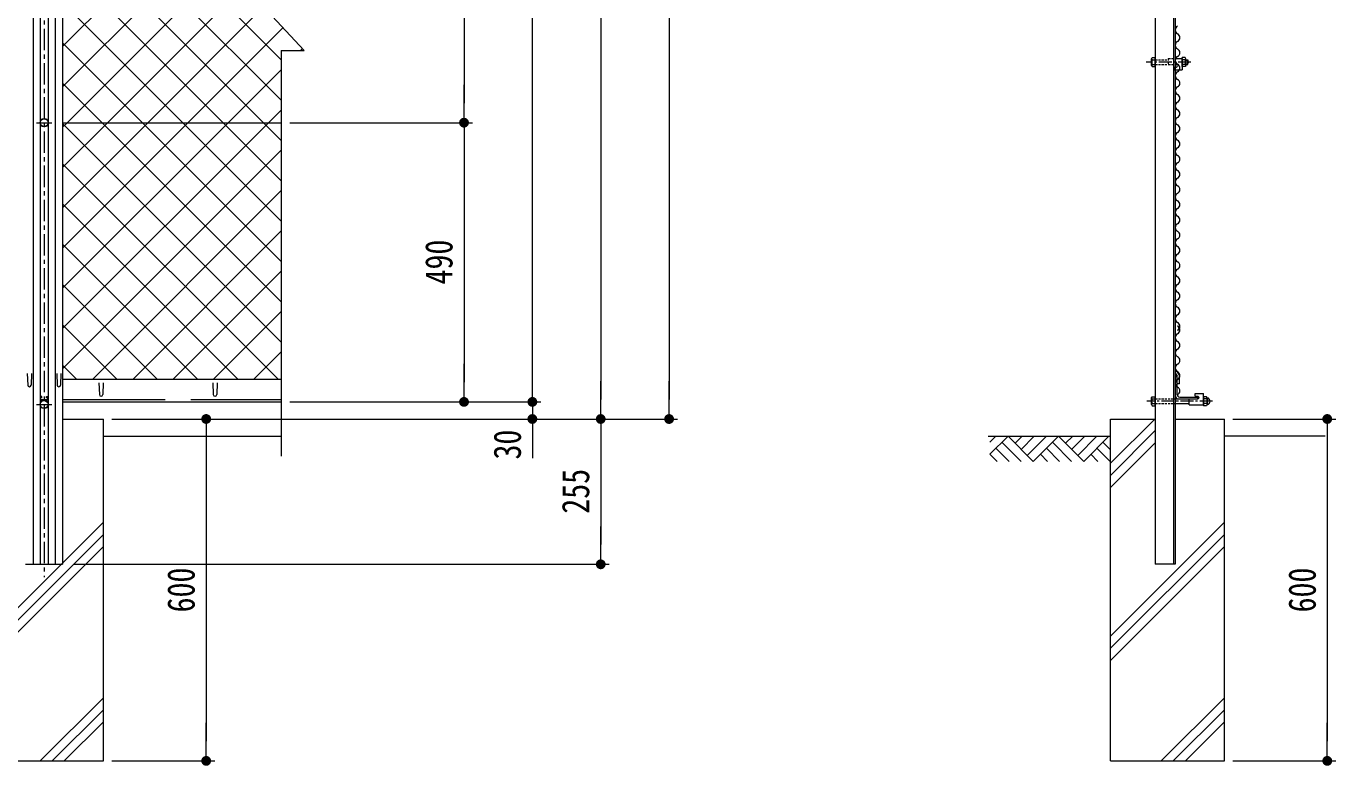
# Model space of a CAD drawing. Units: millimetres, scale not verified. Extents: x -4455 to 4455, y -3150 to 3150.
# Drawn here: x -1525 to 774, y -767 to 531 of the extents above; entities that cross this region are included whole.
import ezdxf
from ezdxf.enums import TextEntityAlignment as Align

# ---------------------------------------------------------------- set-up
doc = ezdxf.new("R2010")
doc.units = ezdxf.units.MM
doc.header["$LTSCALE"] = 30
for name, pattern in [('DASHED', [7.5, 6, -1.5]), ('USER1', [2, 1.25, -0.25, 0.25, -0.25]), ('USER2', [1.125, 0.75, -0.125, 0.125, -0.125]), ('USER4', [0.1875, 0.125, -0.0625]), ('USER5', [4, 2.5, -0.5, 0.5, -0.5])]:
    doc.linetypes.add(name, pattern=pattern)
for name, color, linetype, lineweight in [('0-1_D-STR2', 2, 'Continuous', 13), ('0-2_D-STR-DIM', 4, 'Continuous', 13), ('0-3_D-BMK', 2, 'USER2', 13), ('0-4_D-STR1', 1, 'Continuous', 18), ('0-5_D-STR3', 3, 'Continuous', 13), ('0-6_GL', 7, 'Continuous', 9), ('0-7_8部品', 3, 'Continuous', 18), ('0-9_D-STR4', 4, 'Continuous', 18), ('0-A_0', 1, 'Continuous', 18), ('0-B_4基礎', 4, 'Continuous', 18), ('0-C_1部材', 3, 'Continuous', 18), ('0-E_SUNPOU', 1, 'Continuous', 18), ('0-F_7詳細', 3, 'Continuous', 18), ('1-1_AMI', 3, 'Continuous', 18)]:
    doc.layers.add(name, color=color, linetype=linetype, lineweight=lineweight)
doc.styles.add('ＭＳ ゴシック', font='')
doc.styles.get('ＭＳ ゴシック').set_extended_font_data('MS Gothic')

# ---------------------------------------------------------------- blocks, each defined once
blk = doc.blocks.new('M1')
at = {"layer": '0-E_SUNPOU'}
blk.add_line((-7.5, 0), (-57.86, 0), dxfattribs=at)
for points in [[(0, 0), (-7.5, 0), (-7.44, 0.94)], [(0, 0), (-7.44, -0.94), (-7.5, 0)], [(0, 0), (-7.44, 0.94), (-7.26, 1.87)], [(0, 0), (-7.26, -1.87), (-7.44, -0.94)], [(0, 0), (-7.26, 1.87), (-6.97, 2.76)], [(0, 0), (-6.97, -2.76), (-7.26, -1.87)], [(0, 0), (-6.97, 2.76), (-6.57, 3.61)], [(0, 0), (-6.57, -3.61), (-6.97, -2.76)], [(0, 0), (-6.57, 3.61), (-6.07, 4.41)], [(0, 0), (-6.07, -4.41), (-6.57, -3.61)], [(0, 0), (-6.07, 4.41), (-5.47, 5.13)], [(0, 0), (-5.47, -5.13), (-6.07, -4.41)], [(0, 0), (-5.47, 5.13), (-4.78, 5.78)], [(0, 0), (-4.78, -5.78), (-5.47, -5.13)], [(0, 0), (-4.78, 5.78), (-4.02, 6.33)], [(0, 0), (-4.02, -6.33), (-4.78, -5.78)], [(0, 0), (-4.02, 6.33), (-3.19, 6.79)], [(0, 0), (-3.19, -6.79), (-4.02, -6.33)], [(0, 0), (-3.19, 6.79), (-2.32, 7.13)], [(0, 0), (-2.32, -7.13), (-3.19, -6.79)], [(0, 0), (-2.32, 7.13), (-1.41, 7.37)], [(0, 0), (-1.41, -7.37), (-2.32, -7.13)], [(0, 0), (-1.41, 7.37), (-0.47, 7.49)], [(0, 0), (-0.47, -7.49), (-1.41, -7.37)], [(0, 0), (-0.47, 7.49), (0.47, 7.49)], [(0, 0), (0.47, -7.49), (-0.47, -7.49)], [(0, 0), (0.47, 7.49), (1.41, 7.37)], [(0, 0), (1.41, 7.37), (2.32, 7.13)], [(0, 0), (2.32, 7.13), (3.19, 6.79)], [(0, 0), (3.19, 6.79), (4.02, 6.33)], [(0, 0), (4.02, 6.33), (4.78, 5.78)], [(0, 0), (4.78, 5.78), (5.47, 5.13)], [(0, 0), (5.47, 5.13), (6.07, 4.41)], [(0, 0), (6.07, 4.41), (6.57, 3.61)], [(0, 0), (6.57, 3.61), (6.97, 2.76)], [(0, 0), (6.97, 2.76), (7.26, 1.87)], [(0, 0), (7.26, 1.87), (7.44, 0.94)], [(0, 0), (7.44, 0.94), (7.5, 0)], [(0, 0), (1.41, -7.37), (0.47, -7.49)], [(0, 0), (2.32, -7.13), (1.41, -7.37)], [(0, 0), (3.19, -6.79), (2.32, -7.13)], [(0, 0), (4.02, -6.33), (3.19, -6.79)], [(0, 0), (4.78, -5.78), (4.02, -6.33)], [(0, 0), (5.47, -5.13), (4.78, -5.78)], [(0, 0), (6.07, -4.41), (5.47, -5.13)], [(0, 0), (6.57, -3.61), (6.07, -4.41)], [(0, 0), (6.97, -2.76), (6.57, -3.61)], [(0, 0), (7.26, -1.87), (6.97, -2.76)], [(0, 0), (7.44, -0.94), (7.26, -1.87)], [(0, 0), (7.5, 0), (7.44, -0.94)]]:
    blk.add_solid(points, dxfattribs=at)
blk = doc.blocks.new('GL-マーク')
at = {"layer": '0-A_0'}
for p, q in [((-418.12, -21.21), (-396.91, 0)), ((-418.12, -63.64), (-354.48, 0)), ((-354.48, 0), (-265.86, -88.62)), ((-304.52, 0), (-329.5, -24.98)), ((-262.09, 0), (-308.29, -46.2)), ((-219.67, 0), (-287.08, -67.41)), ((-177.24, 0), (-265.86, -88.62)), ((-177.24, 0), (-88.62, -88.62)), ((-127.28, 0), (-152.26, -24.98)), ((-84.85, 0), (-131.05, -46.19)), ((-42.43, 0), (-109.83, -67.41)), ((0, 0), (-88.62, -88.62)), ((-396.91, -42.43), (-350.71, -88.62)), ((-375.7, -21.21), (-308.29, -88.62)), ((-219.67, -42.43), (-173.47, -88.62)), ((-198.45, -21.21), (-131.05, -88.62)), ((3.77, -88.62), (-42.43, -42.43)), ((4.99, -47.42), (-21.21, -21.21)), ((-418.12, -63.64), (-393.14, -88.62)), ((-240.88, -63.64), (-215.9, -88.62)), ((-38.66, -88.62), (-63.64, -63.64))]:
    blk.add_line(p, q, dxfattribs=at)

msp = doc.modelspace()

# ---------------------------------------------------------------- linework, layer by layer
at = {"layer": '0-1_D-STR2'}
for p, q in [((-1460.52, 495.62), (-1104.12, 852.01)), ((-1460.52, 424.9), (-1076.85, 808.57)), ((-1076.85, 401.39), (-1460.51, 785.05)), ((-1452.7, 362.01), (-1076.85, 737.86)), ((-1108.19, 362.01), (-1460.51, 714.34)), ((-1381.99, 362.01), (-1076.85, 667.15)), ((-1178.9, 362.01), (-1460.51, 643.63)), ((-1249.61, 362.01), (-1460.52, 572.92)), ((-1320.32, 362.01), (-1460.52, 502.21)), ((-1043.26, 488.61), (-1039.94, 491.93)), ((-1391.03, 362.01), (-1460.52, 431.5)), ((-1460.52, 354.19), (-1452.7, 362.01)), ((-1460.52, 283.48), (-1381.99, 362.01)), ((-1076.85, -22.88), (-1460.52, 360.79)), ((-1076.85, 47.83), (-1391.03, 362.01)), ((-1076.85, 118.54), (-1320.32, 362.01)), ((-1076.85, 189.26), (-1249.61, 362.01)), ((-1076.85, 259.97), (-1178.9, 362.01)), ((-1076.85, 330.68), (-1108.19, 362.01)), ((-1460.52, -70.07), (-1076.85, 313.59)), ((-1082.45, -87.99), (-1460.52, 290.08)), ((-1407.73, -87.99), (-1076.85, 242.88)), ((-1153.16, -87.99), (-1460.52, 219.37)), ((-1337.02, -87.99), (-1076.85, 172.17)), ((-1223.87, -87.99), (-1460.52, 148.65)), ((-1266.31, -87.99), (-1076.85, 101.46)), ((-1294.58, -87.99), (-1460.52, 77.94)), ((-1195.59, -87.99), (-1076.85, 30.75)), ((-1365.29, -87.99), (-1460.52, 7.23)), ((-1124.88, -87.99), (-1076.85, -39.96)), ((-1436, -87.99), (-1460.52, -63.48))]:
    msp.add_line(p, q, dxfattribs=at)
at = {"layer": '0-1_D-STR2', "color": 7, "lineweight": 9}
msp.add_line((-1460.52, 362.01), (-1076.85, 362.01), dxfattribs=at)
at = {"layer": '0-1_D-STR2'}
for points in [[(-1076.85, 472.1), (-1456.76, 852.01), (-1460.51, 855.76)], [(-1460.52, 212.77), (-1311.28, 362.01), (-1108.03, 565.26)], [(-1460.52, 142.06), (-1240.57, 362.01), (-1073.98, 528.6)], [(-1460.52, 71.35), (-1169.86, 362.01), (-1076.85, 455.01)], [(-1460.52, 0.64), (-1099.15, 362.01), (-1076.85, 384.3)]]:
    msp.add_lwpolyline(points, dxfattribs=at)
for centre, radius, start, end in [((500.13, 524.71), 7.56, 118.07249, 241.92751), ((493.02, 511.38), 7.56, 298.07249, 61.92751), ((500.13, 498.05), 7.56, 118.07249, 241.92751), ((493.02, 484.71), 7.56, 298.07249, 61.92751), ((500.13, 471.38), 7.56, 118.07249, 241.92751), ((493.02, 458.05), 7.56, 298.07249, 61.92751), ((500.13, 444.71), 7.56, 118.07249, 241.92751), ((493.02, 431.38), 7.56, 298.07249, 61.92751), ((500.13, 418.05), 7.56, 118.07249, 241.92751), ((500.13, 391.38), 7.56, 118.07249, 241.92751), ((493.02, 404.71), 7.56, 298.07249, 61.92751), ((500.13, 364.71), 7.56, 118.07249, 241.92751), ((493.02, 378.05), 7.56, 298.07249, 61.92751), ((493.02, 351.38), 7.56, 298.07249, 61.92751), ((500.13, 338.05), 7.56, 118.07249, 241.92751), ((493.02, 324.71), 7.56, 298.07249, 61.92751), ((500.13, 311.38), 7.56, 118.07249, 241.92751), ((493.02, 298.05), 7.56, 298.07249, 61.92751), ((500.13, 284.71), 7.56, 118.07249, 241.92751), ((493.02, 271.38), 7.56, 298.07249, 61.92751), ((500.13, 258.05), 7.56, 118.07249, 241.92751), ((500.13, 231.38), 7.56, 118.07249, 241.92751), ((493.02, 244.71), 7.56, 298.07249, 61.92751), ((500.13, 204.71), 7.56, 118.07249, 241.92751), ((493.02, 218.05), 7.56, 298.07249, 61.92751), ((500.13, 178.05), 7.56, 118.07249, 241.92751), ((493.02, 191.38), 7.56, 298.07249, 61.92751), ((493.02, 164.71), 7.56, 298.07249, 61.92751), ((500.13, 151.38), 7.56, 118.07249, 241.92751), ((493.02, 138.05), 7.56, 298.07249, 61.92751), ((500.13, 124.71), 7.56, 118.07249, 241.92751), ((493.02, 111.38), 7.56, 298.07249, 61.92751), ((500.13, 98.05), 7.56, 118.07249, 241.92751), ((500.13, 71.38), 7.56, 118.07249, 241.92751), ((493.02, 84.71), 7.56, 298.07249, 61.92751), ((500.13, 44.71), 7.56, 118.07249, 241.92751), ((493.02, 58.05), 7.56, 298.07249, 61.92751), ((500.13, 18.05), 7.56, 118.07249, 241.92751), ((493.02, 31.38), 7.56, 298.07249, 61.92751), ((497.18, 1.38), 3.39, 259.61114, 100.38886), ((493.02, 4.71), 7.56, 298.07249, 61.92751), ((493.02, -1.95), 7.56, 298.07249, 61.92751), ((500.13, -15.29), 7.56, 118.07249, 241.92751), ((493.02, -28.62), 7.56, 298.07249, 61.92751), ((500.13, -41.95), 7.56, 118.07249, 241.92751), ((493.02, -55.29), 7.56, 298.07249, 61.92751)]:
    msp.add_arc(centre, radius, start, end, dxfattribs=at)
at = {"layer": '0-2_D-STR-DIM', "color": 1, "lineweight": 18}
for p, q in [((-396, 1775.65), (-396, -123.49)), ((-636, -93.49), (-636, 1307.51)), ((-516, 1307.51), (-516, -123.49)), ((-756, 817.51), (-756, 396.51)), ((-1061.85, 362.01), (-741, 362.01)), ((-1061.85, 362.01), (-741, 362.01)), ((-756, 327.51), (-756, -93.49)), ((-636, -93.49), (-636, -58.99)), ((-1061.85, -127.99), (-621, -127.99)), ((-1061.85, -127.99), (-741, -127.99)), ((-1061.85, -127.99), (-621, -127.99)), ((-636, -127.99), (-636, -157.99)), ((-1374.07, -157.99), (-621, -157.99)), ((-1374.07, -157.99), (-501, -157.99)), ((-1374.07, -157.99), (-501, -157.99)), ((-1374.07, -157.99), (-381, -157.99)), ((-1374.07, -157.99), (-1193.57, -157.99)), ((593.82, -157.99), (774.32, -157.99)), ((-1208.57, -192.49), (-1208.57, -723.49)), ((-636, -192.49), (-636, -226.99)), ((-516, -192.49), (-516, -378.49)), ((759.32, -192.49), (759.32, -723.49)), ((-1441.02, -412.99), (-501, -412.99)), ((-1374.07, -757.99), (-1193.57, -757.99)), ((593.82, -757.99), (774.32, -757.99))]:
    msp.add_line(p, q, dxfattribs=at)
at = {"layer": '0-2_D-STR-DIM'}
for p, q in [((-1116.85, 574.77), (-1036.85, 488.61)), ((-1076.85, 488.61), (-1076.85, -223.07)), ((-1076.85, 488.61), (-1036.85, 488.61))]:
    msp.add_line(p, q, dxfattribs=at)
at = {"layer": '0-3_D-BMK', "linetype": 'USER1'}
msp.add_line((-1493.02, 1846.63), (-1493.02, -435.83), dxfattribs=at)
at = {"layer": '0-3_D-BMK'}
for p, q in [((519.99, 468.44), (441.5, 468.44)), ((558.06, -126.83), (442.61, -126.83))]:
    msp.add_line(p, q, dxfattribs=at)
at = {"layer": '0-3_D-BMK', "linetype": 'USER5'}
msp.add_line((-1506.45, -132.44), (-1479.57, -132.44), dxfattribs=at)
msp.add_line((-1506.45, -132.44), (-1479.57, -132.44), dxfattribs=at)
at = {"layer": '0-4_D-STR1'}
for p, q in [((-1500.01, 1827.95), (-1500.02, -412.99)), ((-1486.01, 1827.95), (-1486.02, -412.99)), ((-1512.49, 1810.15), (-1512.5, -412.99)), ((-1473.51, 1810.15), (-1473.52, -412.99)), ((-1460.51, 1810.15), (-1460.52, -412.99)), ((457.37, 1409.77), (457.37, -412.99)), ((489.37, 1402.67), (489.37, -412.99)), ((492.37, 1402.01), (492.37, -412.99)), ((-1522.54, -77.84), (-1521.79, -98.34)), ((-1515.04, -77.84), (-1515.79, -98.34)), ((-1471, -77.84), (-1470.25, -98.34)), ((-1463.5, -77.84), (-1464.25, -98.34)), ((-1460.52, -87.99), (-1076.85, -87.99)), ((492.37, -70.14), (500.1, -81.35)), ((492.37, -77.19), (496.1, -82.59)), ((492.37, -82.38), (493.37, -82.38)), ((492.37, -82.38), (492.37, -117.38)), ((495.37, -84.38), (495.37, -114.38)), ((496.1, -96.43), (496.1, -82.59)), ((500.1, -96.43), (500.1, -81.35)), ((-1396.77, -94.49), (-1396.02, -114.99)), ((-1389.27, -94.49), (-1390.02, -114.99)), ((-1196.77, -94.49), (-1196.02, -114.99)), ((-1189.27, -94.49), (-1190.02, -114.99)), ((500.1, -96.43), (496.1, -96.43)), ((-1460.52, -127.99), (-1076.85, -127.99)), ((499.87, -122.38), (524.87, -122.38)), ((500.37, -119.38), (530.37, -119.38)), ((532.37, -122.38), (532.37, -121.38)), ((-1525.52, -412.99), (-1460.52, -412.99)), ((492.37, -412.99), (457.37, -412.99))]:
    msp.add_line(p, q, dxfattribs=at)
at = {"layer": '0-4_D-STR1', "linetype": 'DASHED'}
msp.add_line((-1460.52, -123.99), (-1076.85, -123.99), dxfattribs=at)
at = {"layer": '0-4_D-STR1'}
for centre, radius, start, end in [((493.37, -84.38), 2, 0, 90), ((-1518.79, -98.34), 3, 180, 0), ((-1467.25, -98.34), 3, 180, 0), ((500.37, -114.38), 5, 180, 270), ((-1393.02, -114.99), 3, 180, 0), ((-1193.02, -114.99), 3, 180, 0), ((497.37, -117.38), 5, 180, 270), ((530.37, -121.38), 2, 0, 90)]:
    msp.add_arc(centre, radius, start, end, dxfattribs=at)
at = {"layer": '0-5_D-STR3'}
for p, q in [((450.97, 474.36), (452.08, 476.28)), ((450.97, 462.52), (450.97, 474.36)), ((450.97, 462.52), (452.08, 460.6)), ((451.66, 472.44), (457.37, 472.44)), ((451.66, 464.44), (457.37, 464.44)), ((452.08, 476.28), (457.37, 476.28)), ((452.08, 460.6), (457.37, 460.6)), ((457.37, 460.6), (457.37, 476.28)), ((492.37, 474.76), (504.44, 474.76)), ((492.37, 464.26), (494.19, 464.26)), ((504.44, 460.6), (504.44, 476.28)), ((504.44, 474.76), (504.44, 454.76)), ((510.15, 472.44), (504.44, 472.44)), ((510.15, 464.44), (504.44, 464.44)), ((509.73, 460.6), (504.44, 460.6)), ((510.84, 462.52), (509.73, 460.6)), ((510.84, 462.52), (510.84, 474.36)), ((510.84, 472.44), (514.39, 472.44)), ((510.84, 464.44), (514.39, 464.44)), ((514.39, 464.44), (514.39, 472.44)), ((490.24, 459.76), (494.19, 459.76)), ((490.24, 454.76), (504.44, 454.76)), ((527.18, -113.15), (542.18, -113.15)), ((527.18, -118.15), (527.18, -113.15)), ((542.18, -133.15), (542.18, -113.15)), ((450.97, -132.75), (450.97, -120.91)), ((450.97, -132.75), (452.08, -134.67)), ((451.66, -122.83), (457.37, -122.83)), ((451.66, -130.83), (457.37, -130.83)), ((452.08, -134.67), (457.37, -134.67)), ((457.37, -134.67), (457.37, -118.99)), ((487.47, -122.83), (517.18, -122.83)), ((492.37, -130.83), (517.23, -130.83)), ((517.18, -133.15), (517.18, -122.65)), ((517.18, -122.65), (531.93, -122.65)), ((517.18, -133.15), (542.18, -133.15)), ((527.18, -118.15), (531.93, -118.15)), ((547.47, -118.99), (542.18, -118.99)), ((542.18, -118.99), (542.18, -134.67)), ((547.89, -122.83), (542.18, -122.83)), ((547.89, -130.83), (542.18, -130.83)), ((548.58, -120.91), (547.47, -118.99)), ((548.58, -120.91), (548.58, -132.75))]:
    msp.add_line(p, q, dxfattribs=at)
at = {"layer": '0-5_D-STR3', "color": 1, "linetype": 'USER4'}
for p, q in [((457.37, 472.44), (480.24, 472.44)), ((457.37, 464.44), (480.24, 464.44)), ((480.24, 474.76), (480.24, 464.26)), ((480.24, 474.76), (492.37, 474.76)), ((480.24, 464.26), (492.37, 464.26)), ((490.24, 459.76), (490.24, 454.76)), ((-1499.27, -129.69), (-1499.27, -118.76)), ((-1499.27, -129.69), (-1499.27, -118.76)), ((-1497.27, -118.76), (-1499.27, -118.76)), ((-1497.27, -123.76), (-1499.27, -123.76)), ((-1497.27, -123.76), (-1499.27, -123.76)), ((-1498.45, -128.26), (-1499.27, -128.26)), ((-1498.45, -128.26), (-1499.27, -128.26)), ((-1497.27, -126.22), (-1497.27, -118.76)), ((-1497.27, -123.99), (-1488.77, -123.99)), ((-1497.27, -123.99), (-1488.77, -123.99)), ((-1488.77, -118.76), (-1486.77, -118.76)), ((-1488.77, -126.22), (-1488.77, -118.76)), ((-1488.77, -123.76), (-1486.77, -123.76)), ((-1488.77, -123.76), (-1486.77, -123.76)), ((-1487.59, -128.26), (-1486.77, -128.26)), ((-1487.59, -128.26), (-1486.77, -128.26)), ((-1486.77, -129.69), (-1486.77, -118.76)), ((-1486.77, -129.69), (-1486.77, -118.76)), ((457.37, -122.83), (492.37, -122.83)), ((457.37, -130.83), (492.37, -130.83))]:
    msp.add_line(p, q, dxfattribs=at)
at = {"layer": '0-5_D-STR3', "color": 1}
for p, q in [((510.84, 471.64), (514.8, 471.64)), ((510.84, 465.24), (514.8, 465.24))]:
    msp.add_line(p, q, dxfattribs=at)
at = {"layer": '0-5_D-STR3'}
for points in [[(510.84, 474.36), (509.73, 476.28), (504.44, 476.28)], [(450.97, -120.91), (452.08, -118.99), (457.37, -118.99)], [(548.58, -132.75), (547.47, -134.67), (542.18, -134.67)]]:
    msp.add_lwpolyline(points, dxfattribs=at)
msp.add_lwpolyline([(-1485.18, -132.44), (-1489.1, -139.23), (-1496.94, -139.23), (-1500.86, -132.44), (-1496.94, -125.65), (-1489.1, -125.65)], close=True, dxfattribs=at)
msp.add_lwpolyline([(-1485.18, -132.44), (-1489.1, -139.23), (-1496.94, -139.23), (-1500.86, -132.44), (-1496.94, -125.65), (-1489.1, -125.65)], close=True, dxfattribs=at)
at = {"layer": '0-5_D-STR3', "color": 1, "linetype": 'USER4'}
for points in [[(-1497.27, -126.22), (-1497.27, -118.76), (-1499.27, -118.76)], [(-1488.77, -126.22), (-1488.77, -118.76), (-1486.77, -118.76)]]:
    msp.add_lwpolyline(points, dxfattribs=at)
at = {"layer": '0-5_D-STR3'}
msp.add_circle((-1493.02, -132.44), 6.8, dxfattribs=at)
msp.add_circle((-1493.02, -132.44), 6.8, dxfattribs=at)
for centre, radius, start, end in [((454, 474.36), 3.03, 180, 219.3382), ((462.97, 468.44), 12, 160.52878, 199.47122), ((454, 462.52), 3.03, 140.6618, 180), ((494.19, 462.01), 2.25, 270, 90), ((507.81, 474.36), 3.03, 320.6618, 0), ((498.84, 468.44), 12, 340.52878, 19.47122), ((507.81, 462.52), 3.03, 0, 39.3382), ((507.46, 468.44), 8, 330, 30), ((454, -120.91), 3.03, 180, 219.3382), ((462.97, -126.83), 12, 160.52878, 199.47122), ((454, -132.75), 3.03, 140.6618, 180), ((531.93, -120.4), 2.25, 270, 90), ((545.55, -120.91), 3.03, 320.6618, 0), ((536.58, -126.83), 12, 340.52878, 19.47122), ((545.55, -132.75), 3.03, 0, 39.3382), ((547.79, -126.83), 5.97, 277.58062, 82.41938)]:
    msp.add_arc(centre, radius, start, end, dxfattribs=at)
at = {"layer": '0-6_GL'}
for p, q in [((-1389.07, -187.99), (-1076.85, -187.99)), ((164.1, -187.99), (378.82, -187.99)), ((755.74, -187.99), (578.82, -187.99))]:
    msp.add_line(p, q, dxfattribs=at)
at = {"layer": '0-7_8部品', "color": 1, "linetype": 'USER1'}
msp.add_line((-1506.45, 362.01), (-1479.57, 362.01), dxfattribs=at)
at = {"layer": '0-7_8部品'}
msp.add_lwpolyline([(-1485.18, 362.01), (-1489.1, 355.22), (-1496.94, 355.22), (-1500.86, 362.01), (-1496.94, 368.8), (-1489.1, 368.8)], close=True, dxfattribs=at)
msp.add_circle((-1493.02, 362.01), 6.8, dxfattribs=at)
at = {"layer": '0-9_D-STR4', "color": 7, "lineweight": 9}
for p, q in [((-1460.52, -157.99), (-1389.07, -157.99)), ((-1389.07, -757.99), (-1389.07, -157.99)), ((-1589.07, -757.99), (-1389.07, -757.99))]:
    msp.add_line(p, q, dxfattribs=at)
at = {"layer": '0-9_D-STR4'}
for p, q in [((-1589.07, -539.22), (-1389.07, -339.22)), ((-1589.07, -560.44), (-1389.07, -360.44)), ((-1589.07, -581.65), (-1389.07, -381.65)), ((-1500.01, -757.99), (-1389.07, -647.05)), ((-1478.8, -757.99), (-1389.07, -668.26)), ((-1457.59, -757.99), (-1389.07, -689.47))]:
    msp.add_line(p, q, dxfattribs=at)
at = {"layer": '0-B_4基礎', "color": 7, "lineweight": 9}
for p, q in [((378.82, -757.99), (378.82, -157.99)), ((378.82, -157.99), (457.37, -157.99)), ((492.37, -157.99), (578.82, -157.99)), ((578.82, -757.99), (578.82, -157.99)), ((378.82, -757.99), (578.82, -757.99))]:
    msp.add_line(p, q, dxfattribs=at)
at = {"layer": '0-B_4基礎'}
for p, q in [((378.82, -235.76), (456.59, -157.99)), ((378.82, -256.98), (457.37, -178.43)), ((378.82, -278.19), (457.37, -199.64)), ((378.82, -539.22), (578.82, -339.22)), ((378.82, -560.44), (578.82, -360.44)), ((378.82, -581.65), (578.82, -381.65)), ((467.88, -757.99), (578.82, -647.05)), ((489.09, -757.99), (578.82, -668.26)), ((510.3, -757.99), (578.82, -689.47))]:
    msp.add_line(p, q, dxfattribs=at)
at = {"layer": '0-C_1部材', "color": 7, "lineweight": 9}
msp.add_line((497.37, -122.38), (532.37, -122.38), dxfattribs=at)
at = {"layer": '0-F_7詳細', "color": 7, "lineweight": 9}
msp.add_line((492.37, 459.76), (492.37, 454.76), dxfattribs=at)
at = {"layer": '1-1_AMI'}
for centre, start, end in [((500.13, -68.62), 118.07249, 241.92751), ((500.13, -95.29), 118.07249, 241.92751), ((493.02, -81.95), 298.07249, 61.92751), ((493.02, -108.62), 298.07249, 61.92751)]:
    msp.add_arc(centre, 7.56, start, end, dxfattribs=at)

# ---------------------------------------------------------------- block references
at = {"layer": '0-2_D-STR-DIM', "xscale": 1.15, "yscale": 1.15}
for p, rotation in [((-756, 362.01), 270), ((-756, 362.01), 90), ((-756, -127.99), 270), ((-636, -127.99), 270), ((-636, -127.99), 270), ((-516, -157.99), 270), ((-396, -157.99), 270), ((-1208.57, -157.99), 90), ((-636, -157.99), 90), ((-516, -157.99), 90), ((759.32, -157.99), 90), ((-516, -412.99), 270), ((-1208.57, -757.99), 270), ((759.32, -757.99), 270)]:
    msp.add_blockref('M1', p, dxfattribs=dict(at, rotation=rotation))
at = {"layer": '0-6_GL', "xscale": 0.5, "yscale": 0.5}
msp.add_blockref('GL-マーク', (376.17, -188.14), dxfattribs=at)

# ---------------------------------------------------------------- texts
at = {"layer": '0-2_D-STR-DIM', "color": 3, "style": 'ＭＳ ゴシック', "width": 0.8}
for s, p in [('490', (-761.75, 78.21)), ('30', (-641.63, -229.06)), ('255', (-521.75, -324.17)), ('600', (-1214.32, -497.39)), ('600', (753.57, -497.39))]:
    msp.add_text(s, height=48.17, rotation=90, dxfattribs=at).set_placement(p, align=Align.BOTTOM_LEFT)

doc.saveas('drawing.dxf')
